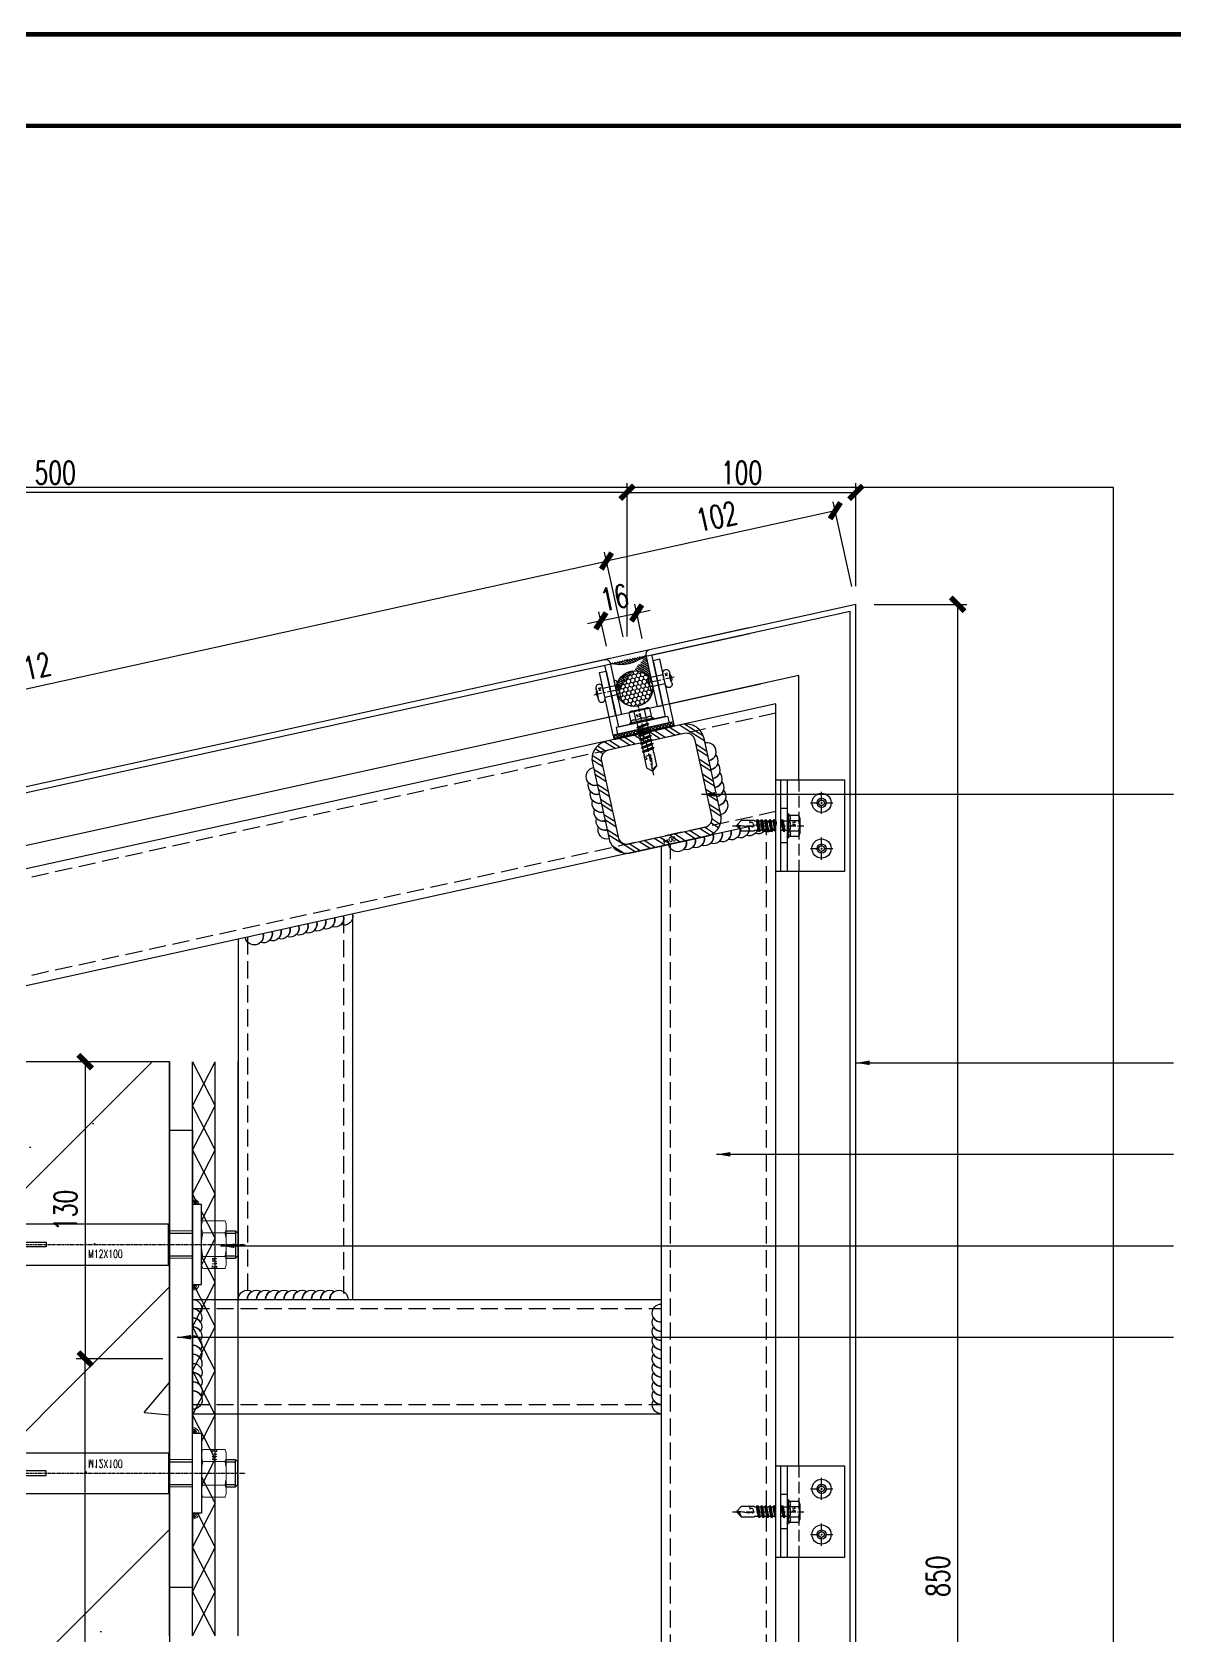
# Model space of a CAD drawing. Extents: x -202236 to 1002404, y -663931 to 1550022.
# Drawn here: x -1441 to -941, y -356464 to -355763 of the extents above; entities that cross this region are included whole.
import ezdxf
from ezdxf.enums import TextEntityAlignment as Align
from ezdxf.xclip import XClip

# ---------------------------------------------------------------- set-up
doc = ezdxf.new("R2010")
doc.units = 0
for name, pattern in [('CENTER', [2, 1.25, -0.25, 0.25, -0.25]), ('ZN-CENTER', [2, 1.25, -0.25, 0.25, -0.25]), ('ZN-DASH', [0.35, 0.25, -0.1])]:
    doc.linetypes.add(name, pattern=pattern)
for name, color, linetype in [('!ZN1-填充-8', 8, 'Continuous'), ('!ZN3-铝板幕墙-3', 3, 'Continuous'), ('!ZN4-辅助材料-1', 1, 'Continuous'), ('!ZN4-配件-11', 11, 'Continuous'), ('!ZN5-钢材投影-40', 40, 'Continuous'), ('!ZN5-钢材断面-2', 2, 'Continuous'), ('!ZN5-铝材投影-112', 112, 'Continuous'), ('!ZN6-虚线-8', 8, 'ZN-DASH'), ('0-cxFrame', 155, 'Continuous'), ('0-钢材投影', 40, 'Continuous'), ('11紧固件', 11, 'Continuous'), ('11配件', 11, 'Continuous'), ('20剖面图$0$PUB_HATCH', 8, 'Continuous'), ('40钢材投影', 40, 'Continuous'), ('A-AXIS-D', 1, 'Continuous'), ('A-HATCH-2', 251, 'Continuous'), ('AS-COLN', 6, 'Continuous'), ('DIM', 173, 'Continuous'), ('DOTE', 1, 'CENTER'), ('Fill', 8, 'Continuous'), ('五金配件', 11, 'Continuous'), ('焊缝', 8, 'Continuous')]:
    doc.layers.add(name, color=color, linetype=linetype)
doc.layers.add('0-cxText', color=131, linetype='Continuous', lineweight=25)
doc.layers.add('welding', color=1, linetype='Continuous', lineweight=18)
doc.layers.add('@ZN-型材编号（非打印层）', color=8, linetype='Continuous', plot=False)
doc.styles.add('cx_tuming', font='simhei.ttf')
doc.styles.add('cx_tuqian1', font='')
doc.styles.add('DHTEXT-1', font='ROMANS.shx', dxfattribs={"width": 0.7, "bigfont": 'CHINESE.shx'})
doc.styles.add('FS', font='simplex.shx', dxfattribs={"width": 0.7, "height": 5, "bigfont": 'TSSDCHN.SHX'})
doc.styles.add('黑体', font='simhei.ttf', dxfattribs={"height": 12})
doc.styles.get('cx_tuqian1').set_extended_font_data('SimSun')
doc.dimstyles.new('ZN4', dxfattribs={"dimscale": 4, "dimtxt": 2.5, "dimasz": 1.5, "dimexe": 1, "dimexo": 2, "dimgap": 0.9, "dimtad": 1, "dimdec": 0, "dimdsep": 46, "dimtxsty": 'DHTEXT-1', "dimblk": 'ARCHTICK', "dimcen": 2.5, "dimclrd": 173, "dimclre": 173, "dimclrt": 7, "dimazin": 2, "dimtfac": 1, "dimtix": 1, "dimtmove": 2, "dimatfit": 3, "dimfxl": 0, "dimarcsym": 0})

# ---------------------------------------------------------------- blocks, each defined once
blk = doc.blocks.new('99平面图例外参$0$$LinePat$夹层保温1')
at = {"color": 0}
for p, q in [((0, 0), (96, 0)), ((0, -50), (96, -50)), ((0, -100), (96, -50)), ((96, -100), (0, -50)), ((0, -100), (96, -100)), ((0, -150), (96, -150))]:
    blk.add_line(p, q, dxfattribs=at)
blk = doc.blocks.new('*U188')
at = {"color": 0, "linetype": 'ZN-CENTER', "ltscale": 3}
blk.add_line((24, 0), (-7.28, 0), dxfattribs=at)
at = {"ltscale": 10}
for p, q in [((-5.45, -3.46), (-5.45, 3.46)), ((-1.02, 4.62), (-4.95, 4.62)), ((-1.02, 2.31), (-4.95, 2.31)), ((-0.55, -5.12), (-0.55, 5.12)), ((-0.17, 5.48), (0, 4.84)), ((0, -4.84), (0, 4.84)), ((0, 2.08), (14.29, 2.08)), ((1.42, 2.73), (2.2, -2.73)), ((3.22, 2.73), (4, -2.73)), ((5.02, 2.73), (5.8, -2.73)), ((6.82, 2.73), (7.6, -2.73)), ((8.62, 2.73), (9.4, -2.73)), ((10.42, 2.73), (11.2, -2.73)), ((12.22, 2.73), (13, -2.73)), ((-1.02, -2.31), (-4.95, -2.31)), ((-1.02, -4.62), (-4.95, -4.62)), ((-0.17, -5.48), (0, -4.84)), ((14.29, -2.09), (0, -2.09))]:
    blk.add_line(p, q, dxfattribs=at)
for points in [[(1.83, -2.09), (1.05, 2.08), (1.42, 2.73), (1.79, 2.08), (2.57, -2.09), (2.2, -2.73)], [(3.63, -2.09), (2.85, 2.08), (3.22, 2.73), (3.59, 2.08), (4.37, -2.09), (4, -2.73)], [(5.43, -2.09), (4.65, 2.08), (5.02, 2.73), (5.39, 2.08), (6.17, -2.09), (5.8, -2.73)], [(7.23, -2.09), (6.45, 2.08), (6.82, 2.73), (7.19, 2.08), (7.97, -2.09), (7.6, -2.73)], [(9.03, -2.09), (8.25, 2.08), (8.62, 2.73), (8.99, 2.08), (9.77, -2.09), (9.4, -2.73)], [(10.83, -2.09), (10.05, 2.08), (10.42, 2.73), (10.79, 2.08), (11.57, -2.09), (11.2, -2.73)], [(12.63, -2.09), (11.85, 2.08), (12.22, 2.73), (12.59, 2.08), (13.37, -2.09), (13, -2.73)]]:
    blk.add_lwpolyline(points, close=True, dxfattribs=at)
for points in [[(14.29, -2.09, -0.414214), (14.45, -2.24), (14.45, -2.32), (20.18, -2.32), (22, -0.26), (22, 0.26), (20.18, 2.32), (14.45, 2.32), (14.45, 2.24, -0.414214), (14.29, 2.08)], [(16.51, -2.32), (16.36, -1.2), (15.83, -1.52, -0.530462), (15.03, -1.17), (14.81, 0.1, -0.651316), (15.47, 0.54), (16, 0.21), (16.77, 0.66), (22, -0.26, -0.201226), (20.18, 2.32)]]:
    blk.add_lwpolyline(points, format="xyb", dxfattribs=at)
for centre, radius, start, end in [((-3.87, 3.46), 1.58, 133.17355, 226.82645), ((0.13, 0), 5.58, 155.5673, 204.4327), ((0.07, 3.46), 1.58, 133.17355, 226.82645), ((4.07, 0), 5.58, 155.5673, 204.4327), ((7.48, -2.87), 11.32, 132.49215, 138.60636), ((-3.87, -3.46), 1.58, 133.17355, 226.82645), ((0.07, -3.46), 1.58, 133.17355, 226.82645), ((7.48, 2.87), 11.32, 221.39356, 227.50785)]:
    blk.add_arc(centre, radius, start, end, dxfattribs=at)
at = {"layer": 'Defpoints', "color": 0, "ltscale": 10, "style": 'DHTEXT-1', "width": 0.7}
blk.add_text('5.5', height=1, rotation=90, dxfattribs=at).set_placement((-2.46, -0.93), align=Align.CENTER)
blk = doc.blocks.new('*U191')
at = {"color": 0, "linetype": 'CENTER', "ltscale": 3}
for p, q in [((4.88, 0), (-4.88, 0)), ((0, 4.88), (0, -4.88))]:
    blk.add_line(p, q, dxfattribs=at)
at = {"linetype": 'ByBlock', "ltscale": 10}
for radius in [4.2, 2, 1.23]:
    blk.add_circle((0, 0), radius, dxfattribs=at)
blk = doc.blocks.new('*U200')
at = {"ltscale": 0.125}
blk.add_wipeout([(-20, -30), (20, -30), (20, -5), (-20, -5)], dxfattribs=at).dxf.layer = '!ZN6-虚线-8'
at = {"layer": '!ZN1-填充-8'}
h = blk.add_hatch(dxfattribs=at)
h.set_pattern_fill('NET3', color=256, scale=0.75, angle=180, style=0)
h.set_pattern_definition([(180, (-1731.706, 294.7402), (-3e-16, -2.38125), []), (240, (-1731.706, 294.7402), (2.062223, -1.190625), []), (300, (-1731.706, 294.7402), (2.062223, 1.190625), [])])
h.paths.add_polyline_path([(20, 0), (-20, 0), (-20, -2), (20, -2)])
at = {"layer": '!ZN5-铝材投影-112'}
blk.add_lwpolyline([(20, -2), (-20, -2), (-20, -30), (20, -30)], close=True, dxfattribs=at)
at = {"layer": '!ZN6-虚线-8', "linetype": 'ZN-DASH', "ltscale": 10}
for p, q in [((-7.5, -5), (-7.5, -2)), ((7.5, -5), (7.5, -2))]:
    blk.add_line(p, q, dxfattribs=at)
at = {"layer": '!ZN6-虚线-8', "color": 8, "linetype": 'ZN-DASH', "ltscale": 20}
blk.add_line((-20, -10), (20, -10), dxfattribs=at)
at = {"layer": '!ZN4-配件-11', "color": 1, "xscale": -1, "rotation": 270}
for name, p in [('*U188', (0, -5)), ('*U191', (-10, -20)), ('*U191', (10, -20))]:
    blk.add_blockref(name, p, dxfattribs=at)
at = {"ltscale": 0.25}
blk.add_wipeout([(20, 0), (20, -2), (-20, -2), (-20, 0)], dxfattribs=at).dxf.layer = '!ZN4-辅助材料-1'
at = {"layer": '!ZN4-辅助材料-1'}
blk.add_lwpolyline([(20, 0), (-20, 0), (-20, -2), (20, -2)], close=True, dxfattribs=at)
at = {"layer": '!ZN5-铝材投影-112', "ltscale": 0.25}
blk.add_line((-20, -5), (20, -5), dxfattribs=at)
blk = doc.blocks.new('ZQM12X100')
at = {"layer": '11紧固件', "lineweight": 9, "ltscale": 2}
for p, q in [((-7.79, 14.8), (7.79, 14.8)), ((-9, -10.5), (-8.5, -10)), ((-8.5, -10), (8.5, -10)), ((9, -10.5), (8.5, -10))]:
    blk.add_line(p, q, dxfattribs=at)
for centre, radius, start, end in [((-7.79, 7.8), 7, 68.21321, 111.78679), ((0, -12.45), 27.25, 79.00727, 100.99273), ((7.79, 7.8), 7, 68.21321, 111.78679)]:
    blk.add_arc(centre, radius, start, end, dxfattribs=at)
at = {"layer": '11配件'}
for points in [[(9, -10.5), (-9, -10.5), (-9, -85), (-1, -85), (-1, -64), (1, -64), (1, -85), (9, -85), (9, -10.5)], [(-8, -85), (-9, -95), (9, -95), (8, -85)], [(-9, -101), (9, -101), (9, -97), (-9, -97), (-9, -101), (-8, -107)], [(-7.5, -97), (-7.5, -95)], [(7.5, -97), (7.5, -95)], [(9, -101), (8, -107), (9, -108), (9, -109), (8, -110), (-8, -110), (-9, -109), (-9, -108), (-8, -107), (8, -107)], [(6, -110), (9, -117), (9, -120), (-9, -120), (-9, -117), (-6, -110)], [(9, -117), (-9, -117)]]:
    blk.add_lwpolyline(points, dxfattribs=at)
at = {"layer": 'Fill'}
for p, q in [((-4.98, 14.8), (-4.98, 18.8)), ((4.97, 14.8), (4.97, 18.8))]:
    blk.add_line(p, q, dxfattribs=at)
at = {"layer": '五金配件'}
for p, q in [((-4.98, 19.8), (-5.98, 18.8)), ((-5.98, 18.8), (5.97, 18.8)), ((-5.98, 14.8), (-5.98, 18.8)), ((-4.98, 19.8), (4.97, 19.8)), ((4.97, 19.8), (5.97, 18.8)), ((5.97, 14.8), (5.97, 18.8))]:
    blk.add_line(p, q, dxfattribs=at)
at = {"layer": '11紧固件', "lineweight": 9, "ltscale": 2, "style": 'FS', "width": 0.8}
blk.add_text('M12', height=2, dxfattribs=at).set_placement((8.19, 9.64), align=Align.MIDDLE)
at = {"layer": 'Defpoints', "color": 1, "style": 'DHTEXT-1', "width": 0.7}
blk.add_text('M12X100', height=3.5, rotation=90, dxfattribs=at).set_placement((5.83, -45.61))
blk.add_wipeout([(17.5, 0), (17.5, 4), (-17.5, 4), (-17.5, 0)]).dxf.layer = '40钢材投影'
at = {"layer": '11紧固件', "lineweight": 9, "ltscale": 2}
for p, q in [((-10.39, 4.5), (-10.39, 14.3)), ((-5.2, 4.5), (-5.2, 14.3)), ((5.2, 4.5), (5.2, 14.3)), ((10.39, 4.5), (10.39, 14.3)), ((-9.2, 4), (9.2, 4)), ((-7.79, 4), (7.79, 4)), ((-5.98, -10), (-5.98, 0)), ((5.97, -10), (5.97, 0))]:
    blk.add_line(p, q, dxfattribs=at)
for centre, radius, start, end in [((-7.79, 11), 7, 248.21321, 291.78679), ((0, 31.25), 27.25, 259.00727, 280.99273), ((7.79, 11), 7, 248.21321, 291.78679)]:
    blk.add_arc(centre, radius, start, end, dxfattribs=at)
at = {"layer": '40钢材投影'}
blk.add_lwpolyline([(17.5, 0), (17.5, 4), (-17.5, 4), (-17.5, 0)], close=True, dxfattribs=at)
at = {"layer": 'DOTE'}
blk.add_line((0, -127.11), (0, 23.01), dxfattribs=at)
at = {"layer": 'Fill'}
for p, q in [((-4.98, -10), (-4.98, 0)), ((4.97, -10), (4.97, 0))]:
    blk.add_line(p, q, dxfattribs=at)
at = {"layer": 'welding', "color": 8}
for points in [[(-17.5, 0.5, 0.414214), (-18, 0)], [(19, 0, 0.414214), (17.5, 1.5)], [(18.5, 0, 0.414214), (17.5, 1)], [(18, 0, 0.414214), (17.5, 0.5)]]:
    blk.add_lwpolyline(points, format="xyb", dxfattribs=at)
for centre, radius, start, end in [((-17.03, 0.07), 2.97, 99.0812, 181.30766), ((-17.5, 0), 2, 90, 180), ((-17.5, 0), 1.5, 90, 180), ((-17.5, 0), 1, 90, 180), ((17.03, 0.07), 2.97, 358.69234, 80.9188), ((17.5, 0), 2, 0, 90)]:
    blk.add_arc(centre, radius, start, end, dxfattribs=at)
blk = doc.blocks.new('A$Cecfe689e')
at = {"layer": '11紧固件', "rotation": 270}
blk.add_blockref('ZQM12X100', (10, 50), dxfattribs=at)
at = {"layer": '0-钢材投影', "ltscale": 10}
blk.add_lwpolyline([(10, 100), (10, -100), (0, -100), (0, 100)], close=True, dxfattribs=at)
at = {"layer": '11紧固件', "xscale": -1, "rotation": 270}
blk.add_blockref('ZQM12X100', (10, -50), dxfattribs=at)
blk = doc.blocks.new('铝板16mm胶缝')
at = {"layer": '!ZN1-填充-8'}
h = blk.add_hatch(dxfattribs=at)
h.set_pattern_fill('HONEY', color=256, scale=0.7, angle=-270, style=0)
h.set_pattern_definition([(90, (10097.3199, 185.0233), (-0.9623705, 1.666875), [1.11125, -2.2225]), (210, (10097.3199, 185.0233), (-0.962370845, -1.6668748), [1.11125, -2.2225]), (150, (10097.3199, 185.0233), (-1.924741345, 2e-07), [-2.2225, 1.11125])])
edge = h.paths.add_edge_path()
edge.add_ellipse((-8.5, 14.57), major_axis=(-8, 0), ratio=0.974793, start_angle=0, end_angle=360)
h = blk.add_hatch(dxfattribs=at)
h.set_pattern_fill('ANSI35', color=256, scale=0.5, angle=-270, style=0)
h.set_pattern_definition([(135, (0, 0), (-1.12253, -1.12253), []), (135, (0, 1.1225), (-1.12253, -1.12253), [1.984375, -0.396875, 0, -0.396875])])
edge = h.paths.add_edge_path()
edge.add_line((-0.51, 1.37), (-0.5, 14.57))
edge.add_line((-16.5, 1.37), (-16.5, 14.57))
edge.add_ellipse((-8.5, 14.57), major_axis=(-8, 0), ratio=0.974793, start_angle=0, end_angle=180)
edge.add_arc((-8.5, -14.45), 17.72, 63.16567, 116.83433)
at = {"layer": '!ZN4-辅助材料-1', "ltscale": 0.5}
blk.add_arc((-8.5, -14.45), 17.72, 63.16567, 116.83433, dxfattribs=at)
blk.add_ellipse((-8.5, 14.57), major_axis=(-8, 0), ratio=0.974793, dxfattribs=at)
at = {"layer": 'Defpoints', "ltscale": 0.5}
for p in [(-16.5, -0.63), (-8.5, -0.63), (-0.5, -0.63)]:
    blk.add_point(p, dxfattribs=at)
blk = doc.blocks.new('*U253')
at = {"color": 0, "linetype": 'ZN-CENTER', "ltscale": 3}
blk.add_line((24, 0), (-7.28, 0), dxfattribs=at)
at = {"ltscale": 10}
for p, q in [((-5.45, -3.46), (-5.45, 3.46)), ((-1.02, 4.62), (-4.95, 4.62)), ((-1.02, 2.31), (-4.95, 2.31)), ((-0.55, -5.12), (-0.55, 5.12)), ((-0.17, 5.48), (0, 4.84)), ((0, -4.84), (0, 4.84)), ((0, 2.08), (14.29, 2.08)), ((1.42, 2.73), (2.2, -2.73)), ((3.22, 2.73), (4, -2.73)), ((5.02, 2.73), (5.8, -2.73)), ((6.82, 2.73), (7.6, -2.73)), ((8.62, 2.73), (9.4, -2.73)), ((10.42, 2.73), (11.2, -2.73)), ((12.22, 2.73), (13, -2.73)), ((-1.02, -2.31), (-4.95, -2.31)), ((-1.02, -4.62), (-4.95, -4.62)), ((-0.17, -5.48), (0, -4.84)), ((14.29, -2.09), (0, -2.09))]:
    blk.add_line(p, q, dxfattribs=at)
for points in [[(1.83, -2.09), (1.05, 2.08), (1.42, 2.73), (1.79, 2.08), (2.57, -2.09), (2.2, -2.73)], [(3.63, -2.09), (2.85, 2.08), (3.22, 2.73), (3.59, 2.08), (4.37, -2.09), (4, -2.73)], [(5.43, -2.09), (4.65, 2.08), (5.02, 2.73), (5.39, 2.08), (6.17, -2.09), (5.8, -2.73)], [(7.23, -2.09), (6.45, 2.08), (6.82, 2.73), (7.19, 2.08), (7.97, -2.09), (7.6, -2.73)], [(9.03, -2.09), (8.25, 2.08), (8.62, 2.73), (8.99, 2.08), (9.77, -2.09), (9.4, -2.73)], [(10.83, -2.09), (10.05, 2.08), (10.42, 2.73), (10.79, 2.08), (11.57, -2.09), (11.2, -2.73)], [(12.63, -2.09), (11.85, 2.08), (12.22, 2.73), (12.59, 2.08), (13.37, -2.09), (13, -2.73)]]:
    blk.add_lwpolyline(points, close=True, dxfattribs=at)
for points in [[(14.29, -2.09, -0.414214), (14.45, -2.24), (14.45, -2.32), (20.18, -2.32), (22, -0.26), (22, 0.26), (20.18, 2.32), (14.45, 2.32), (14.45, 2.24, -0.414214), (14.29, 2.08)], [(16.51, -2.32), (16.36, -1.2), (15.83, -1.52, -0.530462), (15.03, -1.17), (14.81, 0.1, -0.651316), (15.47, 0.54), (16, 0.21), (16.77, 0.66), (22, -0.26, -0.201226), (20.18, 2.32)]]:
    blk.add_lwpolyline(points, format="xyb", dxfattribs=at)
for centre, radius, start, end in [((-3.87, 3.46), 1.58, 133.17355, 226.82645), ((0.13, 0), 5.58, 155.5673, 204.4327), ((0.07, 3.46), 1.58, 133.17355, 226.82645), ((4.07, 0), 5.58, 155.5673, 204.4327), ((7.48, -2.87), 11.32, 132.49215, 138.60636), ((-3.87, -3.46), 1.58, 133.17355, 226.82645), ((0.07, -3.46), 1.58, 133.17355, 226.82645), ((7.48, 2.87), 11.32, 221.39356, 227.50785)]:
    blk.add_arc(centre, radius, start, end, dxfattribs=at)
at = {"layer": 'Defpoints', "color": 0, "ltscale": 10, "style": 'DHTEXT-1', "width": 0.7}
blk.add_text('5.5', height=1, rotation=90, dxfattribs=at).set_placement((-2.46, -0.93), align=Align.CENTER)
blk = doc.blocks.new('铝板连接件1(新规)')
at = {"layer": '!ZN1-填充-8'}
h = blk.add_hatch(dxfattribs=at)
h.set_pattern_fill('NET3', color=256, scale=0.4, angle=180, style=0)
h.set_pattern_definition([(180, (18968.597, 39999.0891), (-1e-15, -1.27), []), (240, (18968.597, 39999.0891), (1.099852263, -0.635), []), (300, (18968.597, 39999.0891), (1.099852263, 0.635), [])])
h.paths.add_polyline_path([(-13.5, 2), (-13.5, 0), (13.5, 0), (13.5, 2)])
at = {"layer": '!ZN4-辅助材料-1', "ltscale": 5}
blk.add_lwpolyline([(-13.5, 2), (-13.5, 0), (13.5, 0), (13.5, 2)], close=True, dxfattribs=at)
at = {"layer": '!ZN5-铝材投影-112'}
for points in [[(11.5, 2), (-13.5, 2), (-13.5, 30), (-10.5, 30), (-10.5, 5), (11.5, 5)], [(-11.5, 2), (13.5, 2), (13.5, 30), (10.5, 30), (10.5, 5), (-11.5, 5)]]:
    blk.add_lwpolyline(points, close=True, dxfattribs=at)
at = {"layer": '!ZN4-配件-11', "color": 1, "rotation": 270}
blk.add_blockref('*U253', (0, 5), dxfattribs=at)
blk = doc.blocks.new('*U196')
at = {"color": 0, "linetype": 'CENTER', "ltscale": 3}
blk.add_line((10.01, 0), (-2.45, 0), dxfattribs=at)
at = {"linetype": 'ByBlock', "lineweight": -2, "ltscale": 10}
for p, q in [((-1.2, -3), (-1.2, 3)), ((0, 4.2), (0, -4.2)), ((5.5, 2), (0, 2)), ((5.5, 2.5), (5.5, -2.5)), ((5.5, -2), (0, -2))]:
    blk.add_line(p, q, dxfattribs=at)
for centre, radius, start, end in [((4.42, 0), 5.96, 160.39505, 199.60495), ((0, 3), 1.2, 90, 180), ((7, 2.5), 1.5, 348.44804, 180), ((16.17, 0), 8, 164.33085, 195.66915), ((6.19, 0), 2.67, 323.22662, 36.78433), ((0, -3), 1.2, 180, 270), ((7, -2.5), 1.5, 180, 11.55196)]:
    blk.add_arc(centre, radius, start, end, dxfattribs=at)
at = {"layer": 'Defpoints', "color": 0, "ltscale": 10, "style": 'DHTEXT-1', "width": 0.7}
blk.add_text('D4', height=1, rotation=90, dxfattribs=at).set_placement((7.37, -1.85), align=Align.CENTER)
blk = doc.blocks.new('*U363')
at = {"layer": '!ZN3-铝板幕墙-3'}
for p, q in [((-13.5, -5), (-54.34, -5)), ((13.5, -5), (23.65, -5))]:
    blk.add_line(p, q, dxfattribs=at)
for points in [[(-54.34, -30), (-10, -30, 0.414214), (-8, -28), (-8, -5), (-10.5, -5), (-10.5, -27, -0.414214), (-11, -27.5), (-54.34, -27.5)], [(23.65, -30), (10, -30, -0.414214), (8, -28), (8, -5), (10.5, -5), (10.5, -27, 0.414214), (11, -27.5), (23.65, -27.5)]]:
    blk.add_lwpolyline(points, format="xyb", dxfattribs=at)
at = {"layer": '!ZN4-辅助材料-1'}
blk.add_blockref('铝板16mm胶缝', (8.5, -29.37), dxfattribs=at)
at = {"layer": '!ZN4-配件-11', "rotation": 180}
blk.add_blockref('铝板连接件1(新规)', (0, 5), dxfattribs=at)
at = {"layer": '!ZN4-配件-11', "color": 1, "xscale": -1}
blk.add_blockref('*U196', (-8, -16), dxfattribs=at)
at = {"layer": '!ZN4-配件-11', "color": 1}
blk.add_blockref('*U196', (8, -16), dxfattribs=at)
blk = doc.blocks.new('方管钢50x4')
at = {"layer": 'Fill'}
h = blk.add_hatch(dxfattribs=at)
h.set_pattern_fill('ANSI32', color=8, scale=0.5, style=0)
h.set_pattern_definition([(45, (-2819.7443, -883.732), (-3.367596, 3.367596), []), (45, (-2817.499, -883.732), (-3.367596, 3.367596), [])])
edge = h.paths.add_edge_path(flags=16)
edge.add_line((-17, 21), (17, 21))
edge.add_arc((17, 17), 4, 0, 90, ccw=False)
edge.add_line((21, 17), (21, -17))
edge.add_arc((17, -17), 4, 270, 360, ccw=False)
edge.add_line((17, -21), (-17, -21))
edge.add_arc((-17, -17), 4, 180, 270, ccw=False)
edge.add_line((-21, -17), (-21, 17))
edge.add_arc((-17, 17), 4, 90, 180, ccw=False)
edge = h.paths.add_edge_path()
edge.add_line((-17, 25), (17, 25))
edge.add_arc((17, 17), 8, 0, 90, ccw=False)
edge.add_line((25, 17), (25, -17))
edge.add_arc((17, -17), 8, 270, 360, ccw=False)
edge.add_line((17, -25), (-17, -25))
edge.add_arc((-17, -17), 8, 180, 270, ccw=False)
edge.add_line((-25, -17), (-25, 17))
edge.add_arc((-17, 17), 8, 90, 180, ccw=False)
for points in [[(-17, 25), (17, 25, -0.414214), (25, 17), (25, -17, -0.414214), (17, -25), (-17, -25, -0.414214), (-25, -17), (-25, 17, -0.414214)], [(-17, 21), (17, 21, -0.414214), (21, 17), (21, -17, -0.414214), (17, -21), (-17, -21, -0.414214), (-21, -17), (-21, 17, -0.414214)]]:
    blk.add_lwpolyline(points, format="xyb", close=True)
at = {"layer": '@ZN-型材编号（非打印层）', "style": 'DHTEXT-1', "width": 0.7}
blk.add_text('50x4', height=2, dxfattribs=at).set_placement((-0.51, -23.04), align=Align.MIDDLE_CENTER)
blk = doc.blocks.new('*U199')
at = {"layer": '!ZN5-钢材断面-2'}
blk.add_blockref('方管钢50x4', (0, 0), dxfattribs=at)
blk = doc.blocks.new('20250913154704')
at = {"layer": '!ZN3-铝板幕墙-3'}
for p, q in [((300, 200), (-300, 67.89)), ((300, -650), (300, 200))]:
    blk.add_line(p, q, dxfattribs=at)
at = {"layer": '!ZN5-钢材投影-40', "ltscale": 800}
for p, q in [((265, 156.46), (-141.95, 66.85)), ((265, -615), (265, 156.46)), ((265, 105.26), (-131.2, 18.02)), ((215, -615), (215, 94.25)), ((80, 64.52), (80, -103.98))]:
    blk.add_line(p, q, dxfattribs=at)
at = {"layer": '!ZN6-虚线-8', "ltscale": 30}
for p, q in [((265, 152.36), (-141.09, 62.94)), ((265, 109.35), (-132.06, 21.93)), ((261, -615), (261, 104.16)), ((219, -615), (219, 95.35)), ((76, 63.64), (76, -103.98))]:
    blk.add_line(p, q, dxfattribs=at)
at = {"layer": '焊缝', "ltscale": 800}
for points in [[(192.14, 97.41, -0.57735), (187.47, 102.52, 0.267949), (191.28, 101.31, -0.57735), (186.61, 106.43, 0.267949), (190.42, 105.22, -0.57735), (185.75, 110.33, 0.267949), (189.56, 109.13, -0.57735), (184.89, 114.24, 0.267949), (188.7, 113.03, -0.57735), (184.03, 118.15, 0.267949), (187.84, 116.94, -0.57735), (183.17, 122.05, 0.267949), (186.98, 120.85, -1), (185.26, 128.66, -1)], [(80, 64.52, -0.57735), (74.89, 59.85, 0.267949), (76.09, 63.66, -0.57735), (70.98, 58.99, 0.267949), (72.19, 62.8, -0.57735), (67.07, 58.13, 0.267949), (68.28, 61.94, -0.57735), (63.17, 57.27, 0.267949), (64.37, 61.08, -0.57735), (59.26, 56.41, 0.267949), (60.47, 60.22, -0.57735), (55.35, 55.55, 0.267949), (56.56, 59.36, -0.57735), (51.45, 54.69, 0.267949), (52.66, 58.5, -0.57735), (47.54, 53.83, 0.267949), (48.75, 57.64, -0.57735), (43.63, 52.97, 0.267949), (44.84, 56.78, -0.57735), (39.73, 52.11, 0.267949), (40.94, 55.92, -1), (33.12, 54.2, -1)], [(215, -153.98, -0.57735), (211.54, -147.98, 0.267949), (215, -149.98, -0.57735), (211.54, -143.98, 0.267949), (215, -145.98, -0.57735), (211.54, -139.98, 0.267949), (215, -141.98, -0.57735), (211.54, -135.98, 0.267949), (215, -137.98, -0.57735), (211.54, -131.98, 0.267949), (215, -133.98, -0.57735), (211.54, -127.98, 0.267949), (215, -129.98, -0.57735), (211.54, -123.98, 0.267949), (215, -125.98, -0.57735), (211.54, -119.98, 0.267949), (215, -121.98, -0.57735), (211.54, -115.98, 0.267949), (215, -117.98, -0.57735), (211.54, -111.98, 0.267949), (215, -113.98, -1), (215, -105.98, -1)]]:
    blk.add_lwpolyline(points, format="xyb", dxfattribs=at)
at = {"layer": '!ZN6-虚线-8', "ltscale": 800}
blk.add_blockref('A$Cecfe689e', (0, -130), dxfattribs=at)
at = {"layer": '!ZN3-铝板幕墙-3'}
for points in [[(297.5, -647.5), (297.5, 196.89), (-297.5, 65.88)], [(16, -625), (275, -625), (275, 168.9), (-275, 47.79)]]:
    blk.add_lwpolyline(points, dxfattribs=at)
at = {"layer": '!ZN5-钢材投影-40', "ltscale": 800}
for p, q in [((30, 53.51), (30, -103.98)), ((10.01, -103.98), (215, -103.98)), ((9.99, -153.98), (215, -153.98))]:
    blk.add_line(p, q, dxfattribs=at)
at = {"layer": '!ZN6-虚线-8', "ltscale": 30}
for p, q in [((34, 54.39), (34, -103.98)), ((10.01, -107.98), (215, -107.98)), ((9.99, -149.98), (215, -149.98))]:
    blk.add_line(p, q, dxfattribs=at)
at = {"layer": '焊缝', "ltscale": 800}
for points in [[(10.01, -103.98, -0.57735), (13.51, -109.96, 0.267949), (10.03, -107.98, -0.57735), (13.53, -113.96, 0.267949), (10.06, -111.98, -0.57735), (13.55, -117.96, 0.267949), (10.08, -115.98, -0.57735), (13.58, -121.96, 0.267949), (10.1, -119.98, -0.57735), (13.6, -125.96, 0.267949), (10.12, -123.98, -0.57735), (13.62, -129.96, 0.267949), (10.15, -127.98, -0.57735), (13.65, -133.96, 0.267949), (10.17, -131.98, -0.57735), (13.67, -137.96, 0.267949), (10.19, -135.98, -0.57735), (13.69, -141.96, 0.267949), (10.22, -139.98, -0.57735), (13.71, -145.96, 0.267949), (10.24, -143.98, -1), (10.28, -151.98, -1)], [(30, -103.98, -0.57735), (36, -100.51, 0.267949), (34, -103.98, -0.57735), (40, -100.51, 0.267949), (38, -103.98, -0.57735), (44, -100.51, 0.267949), (42, -103.98, -0.57735), (48, -100.51, 0.267949), (46, -103.98, -0.57735), (52, -100.51, 0.267949), (50, -103.98, -0.57735), (56, -100.51, 0.267949), (54, -103.98, -0.57735), (60, -100.51, 0.267949), (58, -103.98, -0.57735), (64, -100.51, 0.267949), (62, -103.98, -0.57735), (68, -100.51, 0.267949), (66, -103.98, -0.57735), (72, -100.51, 0.267949), (70, -103.98, -1), (78, -103.98, -1)]]:
    blk.add_lwpolyline(points, format="xyb", dxfattribs=at)
at = {"xscale": -1.000000000000001, "rotation": 90}
for p in [(265, 103.2), (265, -196.8)]:
    blk.add_blockref('*U200', p, dxfattribs=at)
at = {"layer": '焊缝', "ltscale": 800}
for points in [[(240.97, 108.16, 0.57735), (243.07, 114.76, -0.267949), (240.11, 112.06, 0.57735), (242.21, 118.67, -0.267949), (239.25, 115.97, 0.57735), (241.35, 122.58, -0.267949), (238.39, 119.88, 0.57735), (240.49, 126.48, -0.267949), (237.53, 123.78, 0.57735), (239.63, 130.39, -0.267949), (236.67, 127.69, 0.57735), (238.77, 134.3, -0.267949), (235.81, 131.6, 1), (234.09, 139.41, 1)], [(265, 105.28, -0.57735), (259.89, 100.61, 0.267949), (261.09, 104.42, -0.57735), (255.98, 99.75, 0.267949), (257.19, 103.56, -0.57735), (252.08, 98.88, 0.267949), (253.28, 102.7, -0.57735), (248.17, 98.02, 0.267949), (249.38, 101.84, -0.57735), (244.26, 97.16, 0.267949), (245.47, 100.97, -0.57735), (240.36, 96.3, 0.267949), (241.56, 100.11, -0.57735), (236.45, 95.44, 0.267949), (237.66, 99.25, -0.57735), (232.55, 94.57, 0.267949), (233.75, 98.39, -0.57735), (228.64, 93.71, 0.267949), (229.85, 97.52, -0.57735), (224.73, 92.85, 0.267949), (225.94, 96.66, -1), (218.13, 94.94, -1)]]:
    blk.add_lwpolyline(points, format="xyb", dxfattribs=at)
at = {"layer": '!ZN4-配件-11', "xscale": -0.9999999999999999, "rotation": 12.41761321437373}
blk.add_blockref('*U199', (212.9, 119.38), dxfattribs=at)
at = {"rotation": 192.4176132142317}
blk.add_blockref('*U363', (206.45, 148.68), dxfattribs=at)
blk = doc.blocks.new('20250913160636')
at = {"layer": '20剖面图$0$PUB_HATCH'}
h = blk.add_hatch(dxfattribs=at)
h.set_pattern_fill('钢筋混凝土', color=256, scale=30, style=0)
h.set_pattern_definition([(45, (109573.32, 294200.14), (-53.033009, 53.033009), []), (50, (109573.32, 294200.14), (215.17805, -18.82564), [22.5, -247.5]), (355, (109573.32, 294200.14), (-41.6254, 225.65764), [18, -198]), (100.4514, (109591.25, 294198.57), (173.55281, 206.83186), [19.12206, -210.34263]), (46.1842, (109573.32, 294260.14), (320.17231, -49.6557), [33.75, -371.25]), (96.6356, (109600, 294256), (280.3988, 292.23536), [28.6831, -315.5139]), (351.1842, (109573.32, 294260.14), (280.3986, 292.23558), [27, -297]), (21, (109603.32, 294245.14), (179.07212, -120.78567), [22.5, -247.5]), (326, (109603.32, 294245.14), (72.9946, 217.54501), [18, -198]), (71.4514, (109618.24, 294235.07), (252.06679, 96.75915), [19.12206, -210.34263]), (37.5, (109573.32, 294200.14), (3.647957, 99.868156), [0, -195.6, 0, -201, 0, -198.75]), (7.5, (109573.32, 294200.14), (78.92086, 118.323514), [0, -114.6, 0, -191.1, 0, -75.75]), (327.5, (109506.42, 294200.14), (160.14673, -6.766462), [0, -75, 0, -234, 0, -310.5]), (317.5, (109476.42, 294200.14), (174.95585, 30.031495), [0, -97.5, 0, -155.4, 0, -220.5])])
h.paths.add_polyline_path([(4550, -1470), (4900, -1470), (4900, -620), (4700, -620), (4700, -1070), (4550, -1070)])
at = {"layer": 'AS-COLN'}
for q in [(4700, -620), (4900, -1070)]:
    blk.add_line((4900, -620), q, dxfattribs=at)
at = {"layer": 'A-HATCH-2', "xscale": -0.2012310607619448, "yscale": 0.2, "zscale": 0.2, "rotation": 270}
for p in [(4930, -639.32), (4930, -658.64), (4930, -677.95), (4930, -697.27), (4930, -716.59), (4930, -735.91), (4930, -755.23), (4930, -774.55), (4930, -793.86), (4930, -813.18), (4930, -832.5), (4930, -851.82), (4930, -871.14)]:
    blk.add_blockref('99平面图例外参$0$$LinePat$夹层保温1', p, dxfattribs=at)
at = {"layer": '!ZN6-虚线-8', "ltscale": 800}
blk.add_blockref('20250913154704', (4900, -620), dxfattribs=at)
blk = doc.blocks.new('TK22.A2 L(Dragon)')
at = {"layer": '0-cxFrame', "color": 7, "const_width": 0.5}
blk.add_lwpolyline([(0, 0), (-594, 0), (-594, 420), (0, 420)], close=True, dxfattribs=at)
at = {"layer": '0-cxFrame', "const_width": 0.5}
blk.add_lwpolyline([(-80, 10), (-574, 10), (-574, 410), (-80, 410)], close=True, dxfattribs=at)
at = {"style": '黑体', "flags": 4}
blk.add_attdef('图幅', text='', height=3.3, dxfattribs=at).set_placement((-40, 3), align=Align.RIGHT)
at = {"layer": '0-cxText', "flags": 4}
for tag, height, style, p in [('建设单位', 3.5, 'cx_tuming', (-45, 240)), ('项目名称', 3.5, 'cx_tuming', (-45, 210)), ('子项名称', 3.5, 'cx_tuming', (-45, 180)), ('工程编号', 3.3, 'cx_tuqian1', (-35, 165)), ('图名1', 3.5, 'cx_tuming', (-45, 87)), ('图名2', 3.5, 'cx_tuming', (-45, 79)), ('图名3', 3.5, 'cx_tuming', (-45, 71)), ('出图日期', 3.3, 'cx_tuqian1', (-39, 60)), ('专业', 3.3, 'cx_tuqian1', (-55, 52)), ('图号', 3.3, 'cx_tuqian1', (-55, 44)), ('版次', 3.3, 'cx_tuqian1', (-20, 44))]:
    blk.add_attdef(tag, text='', height=height, dxfattribs=dict(at, style=style)).set_placement(p, align=Align.MIDDLE)
at = {"layer": 'Defpoints', "color": 6, "flags": 4}
for tag, height, style, p in [('tufu', 3.3, '黑体', (-12, 12)), ('dwfname', 4, 'cx_tuqian1', (-80, 3))]:
    blk.add_attdef(tag, text='', height=height, dxfattribs=dict(at, style=style)).set_placement(p, align=Align.RIGHT)
blk = doc.blocks.new('_ArchTick')
at = {"color": 0, "linetype": 'ByBlock', "const_width": 0.4}
blk.add_lwpolyline([(-0.5, -0.5), (0.5, 0.5)], dxfattribs=at)
blk = doc.blocks.new('*D601')
at = {"layer": 'Defpoints', "color": 0, "ltscale": 40, "transparency": 16777216}
for p in [(-1080.81, -356013.33), (-1036.31, -356013.33), (-1100.81, -356863.33)]:
    blk.add_point(p, dxfattribs=at)
at = {"layer": 'DIM', "color": 173, "linetype": 'ByBlock', "lineweight": -2, "ltscale": 40, "transparency": 16777216}
for p, q in [((-1072.81, -356013.33), (-1032.31, -356013.33)), ((-1036.31, -356863.33), (-1036.31, -356013.33)), ((-1092.81, -356863.33), (-1032.31, -356863.33))]:
    blk.add_line(p, q, dxfattribs=at)
at = {"layer": 'DIM', "color": 173, "lineweight": -2, "ltscale": 40, "transparency": 16777216, "xscale": 6, "yscale": 6, "zscale": 6}
for p, rotation in [((-1036.31, -356013.33), 90), ((-1036.31, -356863.33), 270)]:
    blk.add_blockref('_ArchTick', p, dxfattribs=dict(at, rotation=rotation))
at = {"layer": 'DIM', "color": 7, "ltscale": 40, "transparency": 16777216, "insert": (-1044.91, -356438.33), "char_height": 10, "attachment_point": 5, "rotation": 90, "style": 'DHTEXT-1'}
blk.add_mtext('850', dxfattribs=at)
blk = doc.blocks.new('*D602')
at = {"layer": 'Defpoints', "color": 0, "ltscale": 40, "transparency": 16777216}
for p in [(-1080.81, -355964.35), (-1080.81, -356013.33), (-1180.81, -356035.34)]:
    blk.add_point(p, dxfattribs=at)
at = {"layer": 'DIM', "color": 173, "linetype": 'ByBlock', "lineweight": -2, "ltscale": 40, "transparency": 16777216}
for p, q in [((-1180.81, -356027.34), (-1180.81, -355960.35)), ((-1180.81, -355964.35), (-1080.81, -355964.35)), ((-1080.81, -356005.33), (-1080.81, -355960.35))]:
    blk.add_line(p, q, dxfattribs=at)
at = {"layer": 'DIM', "color": 173, "lineweight": -2, "ltscale": 40, "transparency": 16777216, "xscale": 6, "yscale": 6, "zscale": 6, "rotation": 180}
blk.add_blockref('_ArchTick', (-1180.81, -355964.35), dxfattribs=at)
at = {"layer": 'DIM', "color": 173, "lineweight": -2, "ltscale": 40, "transparency": 16777216, "xscale": 6, "yscale": 6, "zscale": 6}
blk.add_blockref('_ArchTick', (-1080.81, -355964.35), dxfattribs=at)
at = {"layer": 'DIM', "color": 7, "ltscale": 40, "transparency": 16777216, "insert": (-1130.81, -355955.75), "char_height": 10, "attachment_point": 5, "style": 'DHTEXT-1'}
blk.add_mtext('100', dxfattribs=at)
blk = doc.blocks.new('*D603')
at = {"layer": 'Defpoints', "color": 0, "ltscale": 40, "transparency": 16777216}
for p in [(-1680.81, -355964.35), (-1180.81, -356035.34), (-1680.81, -356145.44)]:
    blk.add_point(p, dxfattribs=at)
at = {"layer": 'DIM', "color": 173, "linetype": 'ByBlock', "lineweight": -2, "ltscale": 40, "transparency": 16777216}
for p, q in [((-1680.81, -356137.44), (-1680.81, -355960.35)), ((-1180.81, -355964.35), (-1680.81, -355964.35)), ((-1180.81, -356027.34), (-1180.81, -355960.35))]:
    blk.add_line(p, q, dxfattribs=at)
at = {"layer": 'DIM', "color": 173, "lineweight": -2, "ltscale": 40, "transparency": 16777216, "xscale": 6, "yscale": 6, "zscale": 6, "rotation": 180}
blk.add_blockref('_ArchTick', (-1680.81, -355964.35), dxfattribs=at)
at = {"layer": 'DIM', "color": 173, "lineweight": -2, "ltscale": 40, "transparency": 16777216, "xscale": 6, "yscale": 6, "zscale": 6}
blk.add_blockref('_ArchTick', (-1180.81, -355964.35), dxfattribs=at)
at = {"layer": 'DIM', "color": 7, "ltscale": 40, "transparency": 16777216, "insert": (-1430.81, -355955.75), "char_height": 10, "attachment_point": 5, "style": 'DHTEXT-1'}
blk.add_mtext('500', dxfattribs=at)
blk = doc.blocks.new('*D604')
at = {"layer": 'Defpoints', "color": 0, "ltscale": 40, "transparency": 16777216}
for p in [(-1189.83, -355994.39), (-1180.81, -356035.34), (-1680.81, -356145.44)]:
    blk.add_point(p, dxfattribs=at)
at = {"layer": 'DIM', "color": 173, "linetype": 'ByBlock', "lineweight": -2, "ltscale": 40, "transparency": 16777216}
for p, q in [((-1182.53, -356027.53), (-1190.69, -355990.49)), ((-1689.83, -356104.49), (-1189.83, -355994.39)), ((-1682.53, -356137.62), (-1690.69, -356100.58))]:
    blk.add_line(p, q, dxfattribs=at)
at = {"layer": 'DIM', "color": 173, "lineweight": -2, "ltscale": 40, "transparency": 16777216, "xscale": 6, "yscale": 6, "zscale": 6}
for p, rotation in [((-1189.83, -355994.39), 12.41761321440398), ((-1689.83, -356104.49), 192.417613214404)]:
    blk.add_blockref('_ArchTick', p, dxfattribs=dict(at, rotation=rotation))
at = {"layer": 'DIM', "color": 7, "ltscale": 40, "transparency": 16777216, "insert": (-1441.68, -356041.04), "char_height": 10, "attachment_point": 5, "rotation": 12.41761, "style": 'DHTEXT-1'}
blk.add_mtext('512', dxfattribs=at)
blk = doc.blocks.new('*D605')
at = {"layer": 'Defpoints', "color": 0, "ltscale": 40, "transparency": 16777216}
for p in [(-1189.83, -355994.39), (-1080.81, -356013.33), (-1180.81, -356035.34)]:
    blk.add_point(p, dxfattribs=at)
at = {"layer": 'DIM', "color": 173, "linetype": 'ByBlock', "lineweight": -2, "ltscale": 40, "transparency": 16777216}
for p, q in [((-1082.53, -356005.51), (-1090.69, -355968.47)), ((-1089.83, -355972.37), (-1189.83, -355994.39)), ((-1182.53, -356027.53), (-1190.69, -355990.49))]:
    blk.add_line(p, q, dxfattribs=at)
at = {"layer": 'DIM', "color": 173, "lineweight": -2, "ltscale": 40, "transparency": 16777216, "xscale": 6, "yscale": 6, "zscale": 6}
for p, rotation in [((-1089.83, -355972.37), 12.4176132143906), ((-1189.83, -355994.39), 192.4176132143906)]:
    blk.add_blockref('_ArchTick', p, dxfattribs=dict(at, rotation=rotation))
at = {"layer": 'DIM', "color": 7, "ltscale": 40, "transparency": 16777216, "insert": (-1141.68, -355974.98), "char_height": 10, "attachment_point": 5, "rotation": 12.41761, "style": 'DHTEXT-1'}
blk.add_mtext('102', dxfattribs=at)
blk = doc.blocks.new('*D610')
at = {"layer": 'Defpoints', "color": 0, "ltscale": 40, "transparency": 16777216}
for p in [(-1417.7, -356343.33), (-1375.81, -356343.33), (-1375.81, -356678.33)]:
    blk.add_point(p, dxfattribs=at)
at = {"layer": 'DIM', "color": 173, "linetype": 'ByBlock', "lineweight": -2, "ltscale": 40, "transparency": 16777216}
for p, q in [((-1383.81, -356343.33), (-1421.7, -356343.33)), ((-1417.7, -356678.33), (-1417.7, -356343.33)), ((-1383.81, -356678.33), (-1421.7, -356678.33))]:
    blk.add_line(p, q, dxfattribs=at)
at = {"layer": 'DIM', "color": 173, "lineweight": -2, "ltscale": 40, "transparency": 16777216, "xscale": 6, "yscale": 6, "zscale": 6}
for p, rotation in [((-1417.7, -356343.33), 90), ((-1417.7, -356678.33), 270)]:
    blk.add_blockref('_ArchTick', p, dxfattribs=dict(at, rotation=rotation))
at = {"layer": 'DIM', "color": 7, "ltscale": 40, "transparency": 16777216, "insert": (-1426.3, -356510.83), "char_height": 10, "attachment_point": 5, "rotation": 90, "style": 'DHTEXT-1'}
blk.add_mtext('335', dxfattribs=at)
blk = doc.blocks.new('*D611')
at = {"layer": 'Defpoints', "color": 0, "ltscale": 40, "transparency": 16777216}
for p in [(-1375.81, -356213.33), (-1417.7, -356343.33), (-1375.81, -356343.33)]:
    blk.add_point(p, dxfattribs=at)
at = {"layer": 'DIM', "color": 173, "linetype": 'ByBlock', "lineweight": -2, "ltscale": 40, "transparency": 16777216}
for p, q in [((-1383.81, -356213.33), (-1421.7, -356213.33)), ((-1417.7, -356213.33), (-1417.7, -356343.33)), ((-1383.81, -356343.33), (-1421.7, -356343.33))]:
    blk.add_line(p, q, dxfattribs=at)
at = {"layer": 'DIM', "color": 173, "lineweight": -2, "ltscale": 40, "transparency": 16777216, "xscale": 6, "yscale": 6, "zscale": 6}
for p, rotation in [((-1417.7, -356213.33), 90), ((-1417.7, -356343.33), 270)]:
    blk.add_blockref('_ArchTick', p, dxfattribs=dict(at, rotation=rotation))
at = {"layer": 'DIM', "color": 7, "ltscale": 40, "transparency": 16777216, "insert": (-1426.3, -356278.33), "char_height": 10, "attachment_point": 5, "rotation": 90, "style": 'DHTEXT-1'}
blk.add_mtext('130', dxfattribs=at)
blk = doc.blocks.new('*D628')
at = {"layer": 'Defpoints', "color": 0, "ltscale": 40, "transparency": 16777216}
for p in [(-1176.63, -356017.12), (-1188.09, -356039.51), (-1172.46, -356036.07)]:
    blk.add_point(p, dxfattribs=at)
at = {"layer": 'DIM', "color": 173, "linetype": 'ByBlock', "lineweight": -2, "ltscale": 40, "transparency": 16777216}
for p, q in [((-1174.18, -356028.25), (-1177.49, -356013.22)), ((-1192.26, -356020.56), (-1198.12, -356021.85)), ((-1189.81, -356031.69), (-1193.12, -356016.66)), ((-1192.26, -356020.56), (-1176.63, -356017.12)), ((-1176.63, -356017.12), (-1170.77, -356015.83))]:
    blk.add_line(p, q, dxfattribs=at)
at = {"layer": 'DIM', "color": 173, "lineweight": -2, "ltscale": 40, "transparency": 16777216, "xscale": 6, "yscale": 6, "zscale": 6}
for p, rotation in [((-1176.63, -356017.12), 192.4176132140083), ((-1192.26, -356020.56), 12.41761321400834)]:
    blk.add_blockref('_ArchTick', p, dxfattribs=dict(at, rotation=rotation))
at = {"layer": 'DIM', "color": 7, "ltscale": 40, "transparency": 16777216, "insert": (-1186.3, -356010.45), "char_height": 10, "attachment_point": 5, "rotation": 12.41761, "style": 'DHTEXT-1'}
blk.add_mtext('16', dxfattribs=at)

msp = doc.modelspace()

# ---------------------------------------------------------------- block references
at = {"layer": 'A-AXIS-D', "ltscale": 800}
ref = msp.add_blockref('20250913160636', (-6280.81, -355593.33), dxfattribs=at)
XClip(ref).set_block_clipping_path([(4317.253403733, -1640.9225506668), (5312.6630315379, -368.8985993738)])

# ---------------------------------------------------------------- next in the draw order: block references
at = {"layer": '0-cxFrame', "xscale": 4, "yscale": 4, "zscale": 4}
msp.add_blockref('TK22.A2 L(Dragon)', (-65.8, -357444.07), dxfattribs=at)

# ---------------------------------------------------------------- next in the draw order: dimensions: what is measured, and where the dimension line sits
at = {"layer": 'DIM', "ltscale": 40}
for base, p2, picture, middle in [((-1680.81, -355964.35), (-1680.81, -356145.44), '*D603', (-1430.81, -355955.75)), ((-1080.81, -355964.35), (-1080.81, -356013.33), '*D602', (-1130.81, -355955.75))]:
    dim = msp.add_linear_dim(base=base, p1=(-1180.81, -356035.34), p2=p2, dimstyle='ZN4', dxfattribs=at)
    dim.commit()
    dim.dimension.update_dxf_attribs({"geometry": picture, "text_midpoint": middle})
for p1, p2, distance, picture, middle in [((-1080.81, -356013.33), (-1180.81, -356035.34), -41.93, '*D605', (-1141.68, -355974.98)), ((-1680.81, -356145.44), (-1180.81, -356035.34), 41.93, '*D604', (-1441.68, -356041.04)), ((-1188.09, -356039.51), (-1172.46, -356036.07), 19.39, '*D628', (-1186.3, -356010.45))]:
    dim = msp.add_aligned_dim(p1=p1, p2=p2, distance=distance, dimstyle='ZN4', dxfattribs=at)
    dim.commit()
    dim.dimension.update_dxf_attribs({"geometry": picture, "text_midpoint": middle})
for base, p1, p2, picture, middle in [((-1036.31, -356013.33), (-1100.81, -356863.33), (-1080.81, -356013.33), '*D601', (-1044.91, -356438.33)), ((-1417.7, -356343.33), (-1375.81, -356213.33), (-1375.81, -356343.33), '*D611', (-1426.3, -356278.33)), ((-1417.7, -356343.33), (-1375.81, -356678.33), (-1375.81, -356343.33), '*D610', (-1426.3, -356510.83))]:
    dim = msp.add_linear_dim(base=base, p1=p1, p2=p2, angle=90, dimstyle='ZN4', dxfattribs=at)
    dim.commit()
    dim.dimension.update_dxf_attribs({"geometry": picture, "text_midpoint": middle})

# ---------------------------------------------------------------- next in the draw order: leaders
at = {"layer": 'DIM'}
for points in [[(-1148.36, -356096.41), (-1011.38, -356096.41), (-941.95, -356096.41)], [(-1080.81, -356213.84), (-1011.38, -356213.84), (-941.95, -356213.84)], [(-1141.68, -356253.84), (-1011.38, -356253.84), (-941.95, -356253.84)], [(-1358.5, -356293.84), (-1011.38, -356293.84), (-941.95, -356293.84)], [(-1377.49, -356333.84), (-1011.38, -356333.84), (-941.95, -356333.84)]]:
    msp.add_leader(points, dimstyle='ZN4', dxfattribs=at)

doc.saveas('drawing.dxf')
